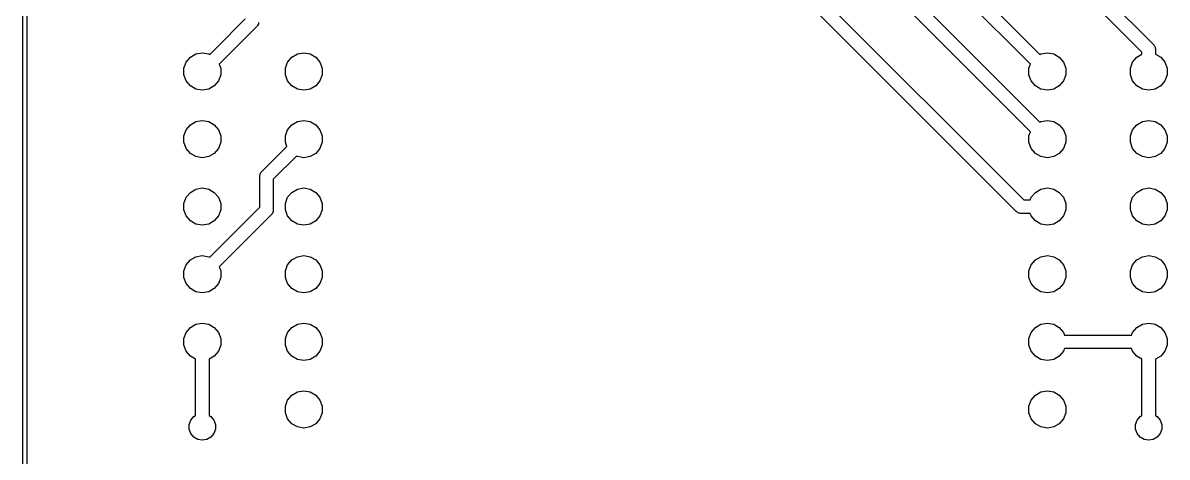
# Model space of a CAD drawing. Extents: x 25 to 346, y -457 to -16.
# Drawn here: x 25.32 to 68.32, y -374.54 to -358.22 of the extents above; entities that cross this region are included whole.
import ezdxf

# ---------------------------------------------------------------- set-up
doc = ezdxf.new("R2010")
doc.units = 0
doc.header["$MEASUREMENT"] = 0
doc.layers.add('BLACK', color=7, linetype='CONTINUOUS')

msp = doc.modelspace()

# ---------------------------------------------------------------- linework, layer by layer
at = {"layer": 'Black'}
for p, q in [((25.325, -456.565), (25.325, -16.51)), ((25.475, -16.585), (25.475, -456.49)), ((52.5525, -348.421), (63.5397, -359.408)), ((63.1829, -359.77), (52.1189, -348.706)), ((51.8413, -350.25), (63.5397, -361.948)), ((63.1829, -362.31), (51.4077, -350.534)), ((50.9778, -352.914), (62.9349, -364.871)), ((62.6501, -365.305), (50.5442, -353.199)), ((65.9765, -357.205), (67.8071, -359.036)), ((67.3735, -359.321), (65.5429, -357.49)), ((32.5864, -359.167), (33.6804, -358.073)), ((34.114, -358.358), (32.9456, -359.526)), ((34.1204, -358.349), (34.114, -358.358)), ((34.129, -358.341), (34.1204, -358.349)), ((34.1456, -358.313), (34.129, -358.341)), ((34.1646, -358.285), (34.1456, -358.313)), ((34.1675, -358.275), (34.1646, -358.285)), ((34.1731, -358.265), (34.1675, -358.275)), ((34.1789, -358.232), (34.1731, -358.265)), ((34.1874, -358.2), (34.1789, -358.232)), ((31.6168, -359.508), (31.8277, -359.386)), ((31.8277, -359.386), (32.0675, -359.344)), ((32.0675, -359.344), (32.3073, -359.386)), ((32.3073, -359.386), (32.3453, -359.408)), ((32.3453, -359.408), (32.5864, -359.167)), ((32.5864, -359.167), (32.5864, -359.167)), ((35.4268, -359.508), (35.6377, -359.386)), ((35.6377, -359.386), (35.8775, -359.344)), ((35.8775, -359.344), (36.1173, -359.386)), ((36.1173, -359.386), (36.3282, -359.508)), ((63.5397, -359.408), (63.5777, -359.386)), ((63.5777, -359.386), (63.8175, -359.344)), ((63.8175, -359.344), (64.0573, -359.386)), ((64.0573, -359.386), (64.2682, -359.508)), ((67.1768, -359.508), (67.3735, -359.394)), ((67.3735, -359.394), (67.3735, -359.321)), ((67.8071, -359.036), (67.8135, -359.045)), ((67.8135, -359.045), (67.8221, -359.052)), ((67.8221, -359.052), (67.8387, -359.081)), ((67.8387, -359.081), (67.8577, -359.108)), ((67.8577, -359.108), (67.8606, -359.119)), ((67.8606, -359.119), (67.8662, -359.129)), ((67.8662, -359.129), (67.8719, -359.161)), ((67.8719, -359.161), (67.8805, -359.193)), ((67.8805, -359.193), (67.8796, -359.204)), ((67.8796, -359.204), (67.8815, -359.215)), ((67.8815, -359.215), (67.8815, -359.394)), ((67.8815, -359.394), (68.0782, -359.508)), ((31.377, -359.923), (31.4603, -359.694)), ((31.4603, -359.694), (31.6168, -359.508)), ((32.9456, -359.526), (32.7021, -359.77)), ((32.7021, -359.77), (32.758, -359.923)), ((32.9456, -359.526), (32.9456, -359.526)), ((35.187, -359.923), (35.2703, -359.694)), ((35.2703, -359.694), (35.4268, -359.508)), ((36.3282, -359.508), (36.4847, -359.694)), ((36.4847, -359.694), (36.568, -359.923)), ((63.127, -359.923), (63.1829, -359.77)), ((64.2682, -359.508), (64.4247, -359.694)), ((64.4247, -359.694), (64.508, -359.923)), ((66.937, -359.923), (67.0203, -359.694)), ((67.0203, -359.694), (67.1768, -359.508)), ((68.0782, -359.508), (68.2347, -359.694)), ((68.2347, -359.694), (68.318, -359.923)), ((31.377, -360.167), (31.377, -359.923)), ((31.4603, -360.396), (31.377, -360.167)), ((32.758, -360.167), (32.6747, -360.396)), ((32.758, -359.923), (32.758, -360.167)), ((35.187, -360.167), (35.187, -359.923)), ((35.2703, -360.396), (35.187, -360.167)), ((36.568, -360.167), (36.4847, -360.396)), ((36.568, -359.923), (36.568, -360.167)), ((63.127, -360.167), (63.127, -359.923)), ((63.2103, -360.396), (63.127, -360.167)), ((64.508, -360.167), (64.4247, -360.396)), ((64.508, -359.923), (64.508, -360.167)), ((66.937, -360.167), (66.937, -359.923)), ((67.0203, -360.396), (66.937, -360.167)), ((68.318, -360.167), (68.2347, -360.396)), ((68.318, -359.923), (68.318, -360.167)), ((31.6168, -360.582), (31.4603, -360.396)), ((31.8277, -360.704), (31.6168, -360.582)), ((32.0675, -360.746), (31.8277, -360.704)), ((32.3073, -360.704), (32.0675, -360.746)), ((32.5182, -360.582), (32.3073, -360.704)), ((32.6747, -360.396), (32.5182, -360.582)), ((35.4268, -360.582), (35.2703, -360.396)), ((35.6377, -360.704), (35.4268, -360.582)), ((35.8775, -360.746), (35.6377, -360.704)), ((36.1173, -360.704), (35.8775, -360.746)), ((36.3282, -360.582), (36.1173, -360.704)), ((36.4847, -360.396), (36.3282, -360.582)), ((63.3668, -360.582), (63.2103, -360.396)), ((63.5777, -360.704), (63.3668, -360.582)), ((63.8175, -360.746), (63.5777, -360.704)), ((64.0573, -360.704), (63.8175, -360.746)), ((64.2682, -360.582), (64.0573, -360.704)), ((64.4247, -360.396), (64.2682, -360.582)), ((67.1768, -360.582), (67.0203, -360.396)), ((67.3877, -360.704), (67.1768, -360.582)), ((67.6275, -360.746), (67.3877, -360.704)), ((67.8673, -360.704), (67.6275, -360.746)), ((68.0782, -360.582), (67.8673, -360.704)), ((68.2347, -360.396), (68.0782, -360.582)), ((31.6168, -362.048), (31.8277, -361.926)), ((31.8277, -361.926), (32.0675, -361.884)), ((32.0675, -361.884), (32.3073, -361.926)), ((32.3073, -361.926), (32.5182, -362.048)), ((35.4268, -362.048), (35.6377, -361.926)), ((35.6377, -361.926), (35.8775, -361.884)), ((35.8775, -361.884), (36.1173, -361.926)), ((36.1173, -361.926), (36.3282, -362.048)), ((63.5397, -361.948), (63.5777, -361.926)), ((63.5777, -361.926), (63.8175, -361.884)), ((63.8175, -361.884), (64.0573, -361.926)), ((64.0573, -361.926), (64.2682, -362.048)), ((67.1768, -362.048), (67.3877, -361.926)), ((67.3877, -361.926), (67.6275, -361.884)), ((67.6275, -361.884), (67.8673, -361.926)), ((67.8673, -361.926), (68.0782, -362.048)), ((31.377, -362.463), (31.4603, -362.234)), ((31.4603, -362.234), (31.6168, -362.048)), ((32.5182, -362.048), (32.6747, -362.234)), ((32.6747, -362.234), (32.758, -362.463)), ((35.187, -362.463), (35.2703, -362.234)), ((35.2703, -362.234), (35.4268, -362.048)), ((36.3282, -362.048), (36.4847, -362.234)), ((36.4847, -362.234), (36.568, -362.463)), ((63.127, -362.463), (63.1829, -362.31)), ((64.2682, -362.048), (64.4247, -362.234)), ((64.4247, -362.234), (64.508, -362.463)), ((66.937, -362.463), (67.0203, -362.234)), ((67.0203, -362.234), (67.1768, -362.048)), ((68.0782, -362.048), (68.2347, -362.234)), ((68.2347, -362.234), (68.318, -362.463)), ((31.377, -362.707), (31.377, -362.463)), ((31.4603, -362.936), (31.377, -362.707)), ((32.758, -362.707), (32.6747, -362.936)), ((32.758, -362.463), (32.758, -362.707)), ((34.3009, -363.802), (35.2429, -362.86)), ((35.187, -362.707), (35.187, -362.463)), ((35.2429, -362.86), (35.187, -362.707)), ((36.568, -362.707), (36.4847, -362.936)), ((36.568, -362.463), (36.568, -362.707)), ((63.127, -362.707), (63.127, -362.463)), ((63.2103, -362.936), (63.127, -362.707)), ((64.508, -362.707), (64.4247, -362.936)), ((64.508, -362.463), (64.508, -362.707)), ((66.937, -362.707), (66.937, -362.463)), ((67.0203, -362.936), (66.937, -362.707)), ((68.318, -362.707), (68.2347, -362.936)), ((68.318, -362.463), (68.318, -362.707)), ((31.6168, -363.122), (31.4603, -362.936)), ((31.8277, -363.244), (31.6168, -363.122)), ((32.0675, -363.286), (31.8277, -363.244)), ((32.3073, -363.244), (32.0675, -363.286)), ((32.5182, -363.122), (32.3073, -363.244)), ((32.6747, -362.936), (32.5182, -363.122)), ((35.5997, -363.222), (34.7345, -364.087)), ((35.6377, -363.244), (35.5997, -363.222)), ((35.8775, -363.286), (35.6377, -363.244)), ((36.1173, -363.244), (35.8775, -363.286)), ((36.3282, -363.122), (36.1173, -363.244)), ((36.4847, -362.936), (36.3282, -363.122)), ((63.3668, -363.122), (63.2103, -362.936)), ((63.5777, -363.244), (63.3668, -363.122)), ((63.8175, -363.286), (63.5777, -363.244)), ((64.0573, -363.244), (63.8175, -363.286)), ((64.2682, -363.122), (64.0573, -363.244)), ((64.4247, -362.936), (64.2682, -363.122)), ((67.1768, -363.122), (67.0203, -362.936)), ((67.3877, -363.244), (67.1768, -363.122)), ((67.6275, -363.286), (67.3877, -363.244)), ((67.8673, -363.244), (67.6275, -363.286)), ((68.0782, -363.122), (67.8673, -363.244)), ((68.2347, -362.936), (68.0782, -363.122)), ((34.2265, -363.982), (34.2284, -363.971)), ((34.2265, -365.147), (34.2265, -363.982)), ((34.2275, -363.96), (34.2361, -363.928)), ((34.2284, -363.971), (34.2275, -363.96)), ((34.2361, -363.928), (34.2418, -363.895)), ((34.2418, -363.895), (34.2474, -363.885)), ((34.2474, -363.885), (34.2503, -363.875)), ((34.2503, -363.875), (34.2693, -363.847)), ((34.2693, -363.847), (34.2859, -363.819)), ((34.2859, -363.819), (34.2945, -363.812)), ((34.2945, -363.812), (34.3009, -363.802)), ((34.7345, -364.087), (34.7345, -365.252)), ((31.6168, -364.588), (31.8277, -364.466)), ((31.8277, -364.466), (32.0675, -364.424)), ((32.0675, -364.424), (32.3073, -364.466)), ((32.3073, -364.466), (32.5182, -364.588)), ((35.4268, -364.588), (35.6377, -364.466)), ((35.6377, -364.466), (35.8775, -364.424)), ((35.8775, -364.424), (36.1173, -364.466)), ((36.1173, -364.466), (36.3282, -364.588)), ((63.3668, -364.588), (63.5777, -364.466)), ((63.5777, -364.466), (63.8175, -364.424)), ((63.8175, -364.424), (64.0573, -364.466)), ((64.0573, -364.466), (64.2682, -364.588)), ((67.1768, -364.588), (67.3877, -364.466)), ((67.3877, -364.466), (67.6275, -364.424)), ((67.6275, -364.424), (67.8673, -364.466)), ((67.8673, -364.466), (68.0782, -364.588)), ((31.377, -365.003), (31.4603, -364.774)), ((31.377, -365.247), (31.377, -365.003)), ((31.4603, -364.774), (31.6168, -364.588)), ((32.5182, -364.588), (32.6747, -364.774)), ((32.6747, -364.774), (32.758, -365.003)), ((32.758, -365.003), (32.758, -365.247)), ((35.187, -365.003), (35.2703, -364.774)), ((35.187, -365.247), (35.187, -365.003)), ((35.2703, -364.774), (35.4268, -364.588)), ((36.3282, -364.588), (36.4847, -364.774)), ((36.4847, -364.774), (36.568, -365.003)), ((36.568, -365.003), (36.568, -365.247)), ((62.9349, -364.871), (63.1751, -364.871)), ((63.1751, -364.871), (63.2103, -364.774)), ((63.2103, -364.774), (63.3668, -364.588)), ((64.2682, -364.588), (64.4247, -364.774)), ((64.4247, -364.774), (64.508, -365.003)), ((64.508, -365.003), (64.508, -365.247)), ((66.937, -365.003), (67.0203, -364.774)), ((66.937, -365.247), (66.937, -365.003)), ((67.0203, -364.774), (67.1768, -364.588)), ((68.0782, -364.588), (68.2347, -364.774)), ((68.2347, -364.774), (68.318, -365.003)), ((68.318, -365.003), (68.318, -365.247)), ((31.4603, -365.476), (31.377, -365.247)), ((32.3453, -367.028), (34.2265, -365.147)), ((32.758, -365.247), (32.6747, -365.476)), ((34.6601, -365.432), (32.7021, -367.39)), ((34.6665, -365.422), (34.6601, -365.432)), ((34.6751, -365.415), (34.6665, -365.422)), ((34.6917, -365.387), (34.6751, -365.415)), ((34.7107, -365.359), (34.6917, -365.387)), ((34.7136, -365.349), (34.7107, -365.359)), ((34.7192, -365.339), (34.7136, -365.349)), ((34.7249, -365.306), (34.7192, -365.339)), ((34.7335, -365.274), (34.7249, -365.306)), ((34.7345, -365.252), (34.7326, -365.263)), ((34.7326, -365.263), (34.7335, -365.274)), ((35.2703, -365.476), (35.187, -365.247)), ((36.568, -365.247), (36.4847, -365.476)), ((62.6592, -365.311), (62.6501, -365.305)), ((62.6664, -365.32), (62.6592, -365.311)), ((62.6951, -365.336), (62.6664, -365.32)), ((62.7223, -365.355), (62.6951, -365.336)), ((62.7331, -365.358), (62.7223, -365.355)), ((62.7428, -365.364), (62.7331, -365.358)), ((62.7755, -365.369), (62.7428, -365.364)), ((62.8075, -365.378), (62.7755, -365.369)), ((62.8187, -365.377), (62.8075, -365.378)), ((62.8297, -365.379), (62.8187, -365.377)), ((63.1751, -365.379), (62.8297, -365.379)), ((63.2103, -365.476), (63.1751, -365.379)), ((64.508, -365.247), (64.4247, -365.476)), ((67.0203, -365.476), (66.937, -365.247)), ((68.318, -365.247), (68.2347, -365.476)), ((31.6168, -365.662), (31.4603, -365.476)), ((31.8277, -365.784), (31.6168, -365.662)), ((32.0675, -365.826), (31.8277, -365.784)), ((32.3073, -365.784), (32.0675, -365.826)), ((32.5182, -365.662), (32.3073, -365.784)), ((32.6747, -365.476), (32.5182, -365.662)), ((35.4268, -365.662), (35.2703, -365.476)), ((35.6377, -365.784), (35.4268, -365.662)), ((35.8775, -365.826), (35.6377, -365.784)), ((36.1173, -365.784), (35.8775, -365.826)), ((36.3282, -365.662), (36.1173, -365.784)), ((36.4847, -365.476), (36.3282, -365.662)), ((63.3668, -365.662), (63.2103, -365.476)), ((63.5777, -365.784), (63.3668, -365.662)), ((63.8175, -365.826), (63.5777, -365.784)), ((64.0573, -365.784), (63.8175, -365.826)), ((64.2682, -365.662), (64.0573, -365.784)), ((64.4247, -365.476), (64.2682, -365.662)), ((67.1768, -365.662), (67.0203, -365.476)), ((67.3877, -365.784), (67.1768, -365.662)), ((67.6275, -365.826), (67.3877, -365.784)), ((67.8673, -365.784), (67.6275, -365.826)), ((68.0782, -365.662), (67.8673, -365.784)), ((68.2347, -365.476), (68.0782, -365.662)), ((31.4603, -367.314), (31.6168, -367.128)), ((31.6168, -367.128), (31.8277, -367.006)), ((31.8277, -367.006), (32.0675, -366.964)), ((32.0675, -366.964), (32.3073, -367.006)), ((32.3073, -367.006), (32.3453, -367.028)), ((35.2703, -367.314), (35.4268, -367.128)), ((35.4268, -367.128), (35.6377, -367.006)), ((35.6377, -367.006), (35.8775, -366.964)), ((35.8775, -366.964), (36.1173, -367.006)), ((36.1173, -367.006), (36.3282, -367.128)), ((36.3282, -367.128), (36.4847, -367.314)), ((63.2103, -367.314), (63.3668, -367.128)), ((63.3668, -367.128), (63.5777, -367.006)), ((63.5777, -367.006), (63.8175, -366.964)), ((63.8175, -366.964), (64.0573, -367.006)), ((64.0573, -367.006), (64.2682, -367.128)), ((64.2682, -367.128), (64.4247, -367.314)), ((67.0203, -367.314), (67.1768, -367.128)), ((67.1768, -367.128), (67.3877, -367.006)), ((67.3877, -367.006), (67.6275, -366.964)), ((67.6275, -366.964), (67.8673, -367.006)), ((67.8673, -367.006), (68.0782, -367.128)), ((68.0782, -367.128), (68.2347, -367.314)), ((31.377, -367.543), (31.4603, -367.314)), ((31.377, -367.787), (31.377, -367.543)), ((32.7021, -367.39), (32.758, -367.543)), ((32.758, -367.543), (32.758, -367.787)), ((35.187, -367.543), (35.2703, -367.314)), ((35.187, -367.787), (35.187, -367.543)), ((36.4847, -367.314), (36.568, -367.543)), ((36.568, -367.543), (36.568, -367.787)), ((63.127, -367.543), (63.2103, -367.314)), ((63.127, -367.787), (63.127, -367.543)), ((64.4247, -367.314), (64.508, -367.543)), ((64.508, -367.543), (64.508, -367.787)), ((66.937, -367.543), (67.0203, -367.314)), ((66.937, -367.787), (66.937, -367.543)), ((68.2347, -367.314), (68.318, -367.543)), ((68.318, -367.543), (68.318, -367.787)), ((31.4603, -368.016), (31.377, -367.787)), ((31.6168, -368.202), (31.4603, -368.016)), ((32.6747, -368.016), (32.5182, -368.202)), ((32.758, -367.787), (32.6747, -368.016)), ((35.2703, -368.016), (35.187, -367.787)), ((35.4268, -368.202), (35.2703, -368.016)), ((36.4847, -368.016), (36.3282, -368.202)), ((36.568, -367.787), (36.4847, -368.016)), ((63.2103, -368.016), (63.127, -367.787)), ((63.3668, -368.202), (63.2103, -368.016)), ((64.4247, -368.016), (64.2682, -368.202)), ((64.508, -367.787), (64.4247, -368.016)), ((67.0203, -368.016), (66.937, -367.787)), ((67.1768, -368.202), (67.0203, -368.016)), ((68.2347, -368.016), (68.0782, -368.202)), ((68.318, -367.787), (68.2347, -368.016)), ((31.8277, -368.324), (31.6168, -368.202)), ((32.0675, -368.366), (31.8277, -368.324)), ((32.3073, -368.324), (32.0675, -368.366)), ((32.5182, -368.202), (32.3073, -368.324)), ((35.6377, -368.324), (35.4268, -368.202)), ((35.8775, -368.366), (35.6377, -368.324)), ((36.1173, -368.324), (35.8775, -368.366)), ((36.3282, -368.202), (36.1173, -368.324)), ((63.5777, -368.324), (63.3668, -368.202)), ((63.8175, -368.366), (63.5777, -368.324)), ((64.0573, -368.324), (63.8175, -368.366)), ((64.2682, -368.202), (64.0573, -368.324)), ((67.3877, -368.324), (67.1768, -368.202)), ((67.6275, -368.366), (67.3877, -368.324)), ((67.8673, -368.324), (67.6275, -368.366)), ((68.0782, -368.202), (67.8673, -368.324)), ((31.4603, -369.854), (31.6168, -369.668)), ((31.6168, -369.668), (31.8277, -369.546)), ((31.8277, -369.546), (32.0675, -369.504)), ((32.0675, -369.504), (32.3073, -369.546)), ((32.3073, -369.546), (32.5182, -369.668)), ((32.5182, -369.668), (32.6747, -369.854)), ((35.2703, -369.854), (35.4268, -369.668)), ((35.4268, -369.668), (35.6377, -369.546)), ((35.6377, -369.546), (35.8775, -369.504)), ((35.8775, -369.504), (36.1173, -369.546)), ((36.1173, -369.546), (36.3282, -369.668)), ((36.3282, -369.668), (36.4847, -369.854)), ((63.2103, -369.854), (63.3668, -369.668)), ((63.3668, -369.668), (63.5777, -369.546)), ((63.5777, -369.546), (63.8175, -369.504)), ((63.8175, -369.504), (64.0573, -369.546)), ((64.0573, -369.546), (64.2682, -369.668)), ((64.2682, -369.668), (64.4247, -369.854)), ((67.0203, -369.854), (67.1768, -369.668)), ((67.1768, -369.668), (67.3877, -369.546)), ((67.3877, -369.546), (67.6275, -369.504)), ((67.6275, -369.504), (67.8673, -369.546)), ((67.8673, -369.546), (68.0782, -369.668)), ((68.0782, -369.668), (68.2347, -369.854)), ((31.377, -370.083), (31.4603, -369.854)), ((31.377, -370.327), (31.377, -370.083)), ((32.6747, -369.854), (32.758, -370.083)), ((32.758, -370.083), (32.758, -370.327)), ((35.187, -370.083), (35.2703, -369.854)), ((35.187, -370.327), (35.187, -370.083)), ((36.4847, -369.854), (36.568, -370.083)), ((36.568, -370.083), (36.568, -370.327)), ((63.127, -370.083), (63.2103, -369.854)), ((63.127, -370.327), (63.127, -370.083)), ((64.4247, -369.854), (64.4599, -369.951)), ((64.4599, -369.951), (66.9851, -369.951)), ((66.9851, -369.951), (67.0203, -369.854)), ((68.2347, -369.854), (68.318, -370.083)), ((68.318, -370.083), (68.318, -370.327)), ((31.4603, -370.556), (31.377, -370.327)), ((31.6168, -370.742), (31.4603, -370.556)), ((32.6747, -370.556), (32.5182, -370.742)), ((32.758, -370.327), (32.6747, -370.556)), ((35.2703, -370.556), (35.187, -370.327)), ((35.4268, -370.742), (35.2703, -370.556)), ((36.4847, -370.556), (36.3282, -370.742)), ((36.568, -370.327), (36.4847, -370.556)), ((63.2103, -370.556), (63.127, -370.327)), ((63.3668, -370.742), (63.2103, -370.556)), ((64.4247, -370.556), (64.2682, -370.742)), ((64.4599, -370.459), (64.4247, -370.556)), ((66.9851, -370.459), (64.4599, -370.459)), ((67.0203, -370.556), (66.9851, -370.459)), ((67.1768, -370.742), (67.0203, -370.556)), ((68.2347, -370.556), (68.0782, -370.742)), ((68.318, -370.327), (68.2347, -370.556)), ((31.8135, -370.856), (31.6168, -370.742)), ((31.8135, -372.976), (31.8135, -370.856)), ((32.5182, -370.742), (32.3215, -370.856)), ((32.3215, -370.856), (32.3215, -372.976)), ((35.6377, -370.864), (35.4268, -370.742)), ((35.8775, -370.906), (35.6377, -370.864)), ((36.1173, -370.864), (35.8775, -370.906)), ((36.3282, -370.742), (36.1173, -370.864)), ((63.5777, -370.864), (63.3668, -370.742)), ((63.8175, -370.906), (63.5777, -370.864)), ((64.0573, -370.864), (63.8175, -370.906)), ((64.2682, -370.742), (64.0573, -370.864)), ((67.3735, -370.856), (67.1768, -370.742)), ((67.3735, -372.976), (67.3735, -370.856)), ((68.0782, -370.742), (67.8815, -370.856)), ((67.8815, -370.856), (67.8815, -372.976)), ((35.2703, -372.394), (35.4268, -372.208)), ((35.4268, -372.208), (35.6377, -372.086)), ((35.6377, -372.086), (35.8775, -372.044)), ((35.8775, -372.044), (36.1173, -372.086)), ((36.1173, -372.086), (36.3282, -372.208)), ((36.3282, -372.208), (36.4847, -372.394)), ((63.2103, -372.394), (63.3668, -372.208)), ((63.3668, -372.208), (63.5777, -372.086)), ((63.5777, -372.086), (63.8175, -372.044)), ((63.8175, -372.044), (64.0573, -372.086)), ((64.0573, -372.086), (64.2682, -372.208)), ((64.2682, -372.208), (64.4247, -372.394)), ((35.187, -372.623), (35.2703, -372.394)), ((35.187, -372.867), (35.187, -372.623)), ((36.4847, -372.394), (36.568, -372.623)), ((36.568, -372.623), (36.568, -372.867)), ((63.127, -372.623), (63.2103, -372.394)), ((63.127, -372.867), (63.127, -372.623)), ((64.4247, -372.394), (64.508, -372.623)), ((64.508, -372.623), (64.508, -372.867)), ((31.5732, -373.313), (31.6328, -373.149)), ((31.6328, -373.149), (31.7449, -373.016)), ((31.7449, -373.016), (31.8135, -372.976)), ((32.3215, -372.976), (32.3901, -373.016)), ((32.3901, -373.016), (32.5022, -373.149)), ((32.5022, -373.149), (32.5618, -373.313)), ((35.2703, -373.096), (35.187, -372.867)), ((35.4268, -373.282), (35.2703, -373.096)), ((36.4847, -373.096), (36.3282, -373.282)), ((36.568, -372.867), (36.4847, -373.096)), ((63.2103, -373.096), (63.127, -372.867)), ((63.3668, -373.282), (63.2103, -373.096)), ((64.4247, -373.096), (64.2682, -373.282)), ((64.508, -372.867), (64.4247, -373.096)), ((67.1332, -373.313), (67.1928, -373.149)), ((67.1928, -373.149), (67.3049, -373.016)), ((67.3049, -373.016), (67.3735, -372.976)), ((67.8815, -372.976), (67.9501, -373.016)), ((67.9501, -373.016), (68.0622, -373.149)), ((68.0622, -373.149), (68.1218, -373.313)), ((31.5732, -373.487), (31.5732, -373.313)), ((31.6328, -373.651), (31.5732, -373.487)), ((32.5618, -373.487), (32.5022, -373.651)), ((32.5618, -373.313), (32.5618, -373.487)), ((35.6377, -373.404), (35.4268, -373.282)), ((35.8775, -373.446), (35.6377, -373.404)), ((36.1173, -373.404), (35.8775, -373.446)), ((36.3282, -373.282), (36.1173, -373.404)), ((63.5777, -373.404), (63.3668, -373.282)), ((63.8175, -373.446), (63.5777, -373.404)), ((64.0573, -373.404), (63.8175, -373.446)), ((64.2682, -373.282), (64.0573, -373.404)), ((67.1332, -373.487), (67.1332, -373.313)), ((67.1928, -373.651), (67.1332, -373.487)), ((68.1218, -373.487), (68.0622, -373.651)), ((68.1218, -373.313), (68.1218, -373.487)), ((31.7449, -373.784), (31.6328, -373.651)), ((31.8958, -373.872), (31.7449, -373.784)), ((32.0675, -373.902), (31.8958, -373.872)), ((32.2392, -373.872), (32.0675, -373.902)), ((32.3901, -373.784), (32.2392, -373.872)), ((32.5022, -373.651), (32.3901, -373.784)), ((67.3049, -373.784), (67.1928, -373.651)), ((67.4558, -373.872), (67.3049, -373.784)), ((67.6275, -373.902), (67.4558, -373.872)), ((67.7992, -373.872), (67.6275, -373.902)), ((67.9501, -373.784), (67.7992, -373.872)), ((68.0622, -373.651), (67.9501, -373.784))]:
    msp.add_line(p, q, dxfattribs=at)

doc.saveas('drawing.dxf')
